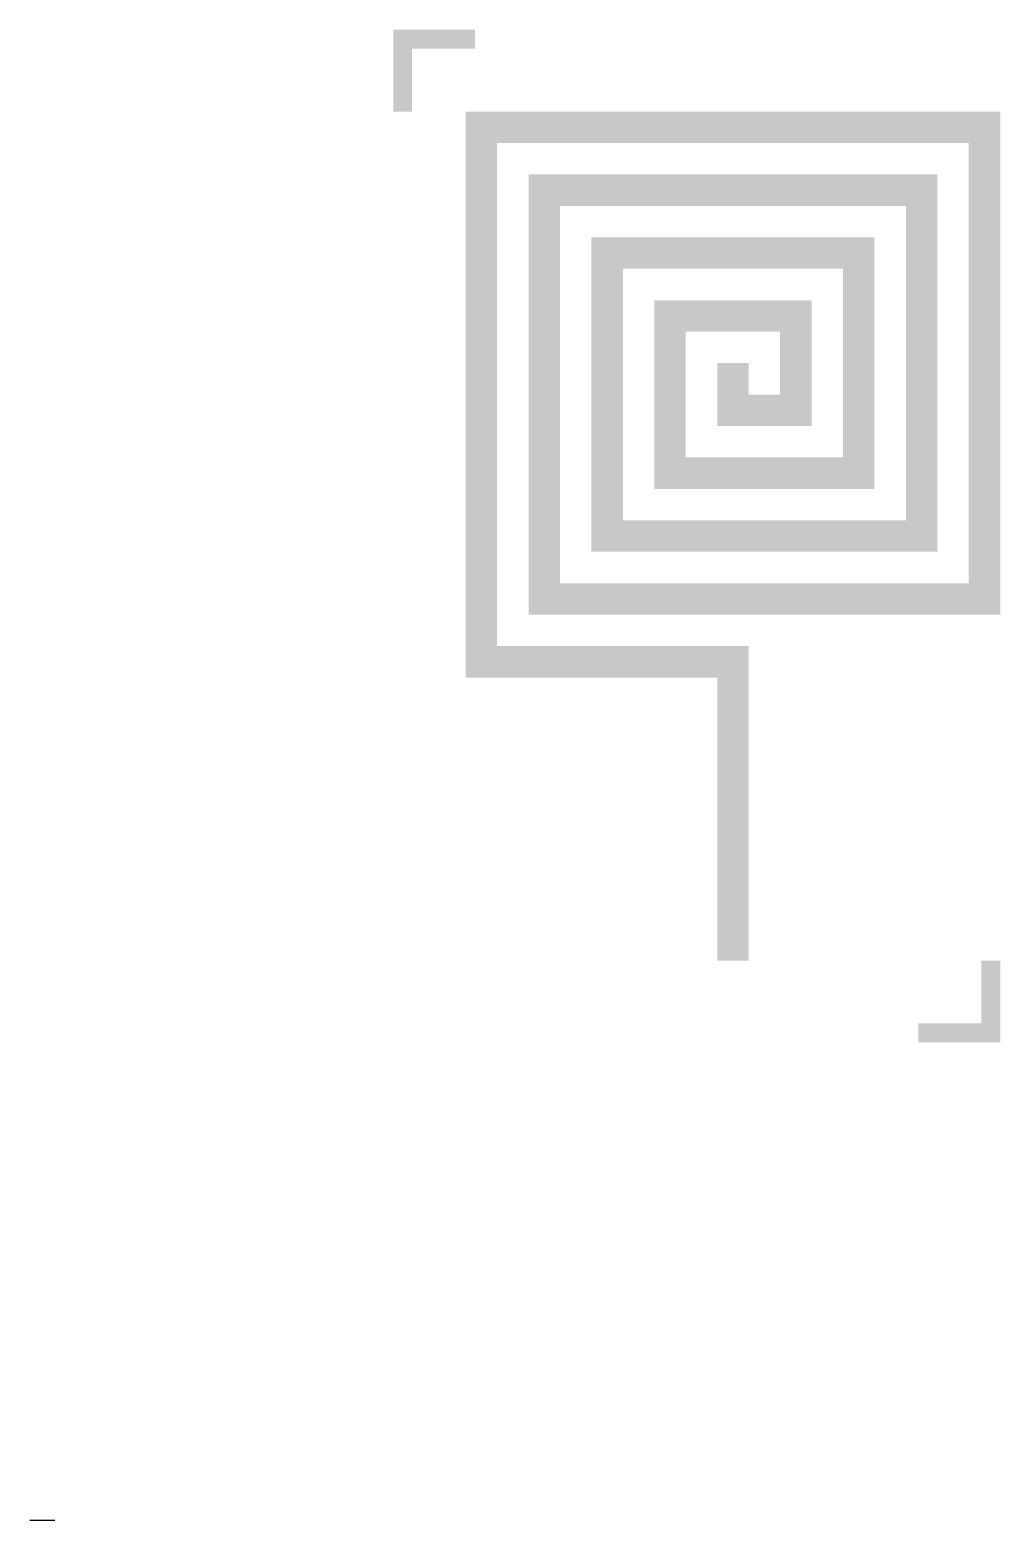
# Model space of a CAD drawing. Header units: millimetres. Extents: x 19.9 to 35.3, y 7.6 to 31.3.
import ezdxf

# ---------------------------------------------------------------- set-up
doc = ezdxf.new("R2010")
doc.units = ezdxf.units.MM

msp = doc.modelspace()

# ---------------------------------------------------------------- hatches: boundary and pattern name
h = msp.add_hatch(color=256)
h.dxf.hatch_style = 1
h.paths.add_polyline_path([(26.986, 31.338), (25.686, 31.338), (25.686, 30.038), (25.986, 30.038), (25.986, 31.038), (26.986, 31.038)])
h.paths.add_polyline_path([(35.336, 16.538), (35.036, 16.538), (35.036, 15.538), (34.036, 15.538), (34.036, 15.238), (35.336, 15.238)])
h.paths.add_polyline_path([(31.336, 21.538), (27.336, 21.538), (27.336, 29.538), (34.836, 29.538), (34.836, 22.538), (28.336, 22.538), (28.336, 28.538), (33.836, 28.538), (33.836, 23.538), (29.336, 23.538), (29.336, 27.538), (32.836, 27.538), (32.836, 24.538), (30.336, 24.538), (30.336, 26.538), (31.836, 26.538), (31.836, 25.538), (31.336, 25.538), (31.336, 26.038), (30.836, 26.038), (30.836, 25.038), (32.336, 25.038), (32.336, 27.038), (29.836, 27.038), (29.836, 24.038), (33.336, 24.038), (33.336, 28.038), (28.836, 28.038), (28.836, 23.038), (34.336, 23.038), (34.336, 29.038), (27.836, 29.038), (27.836, 22.038), (35.336, 22.038), (35.336, 30.038), (26.836, 30.038), (26.836, 21.038), (30.836, 21.038), (30.836, 16.538), (31.336, 16.538)])

# ---------------------------------------------------------------- linework, layer by layer
msp.add_line((19.907, 7.638), (20.307, 7.638))

doc.saveas('drawing.dxf')
